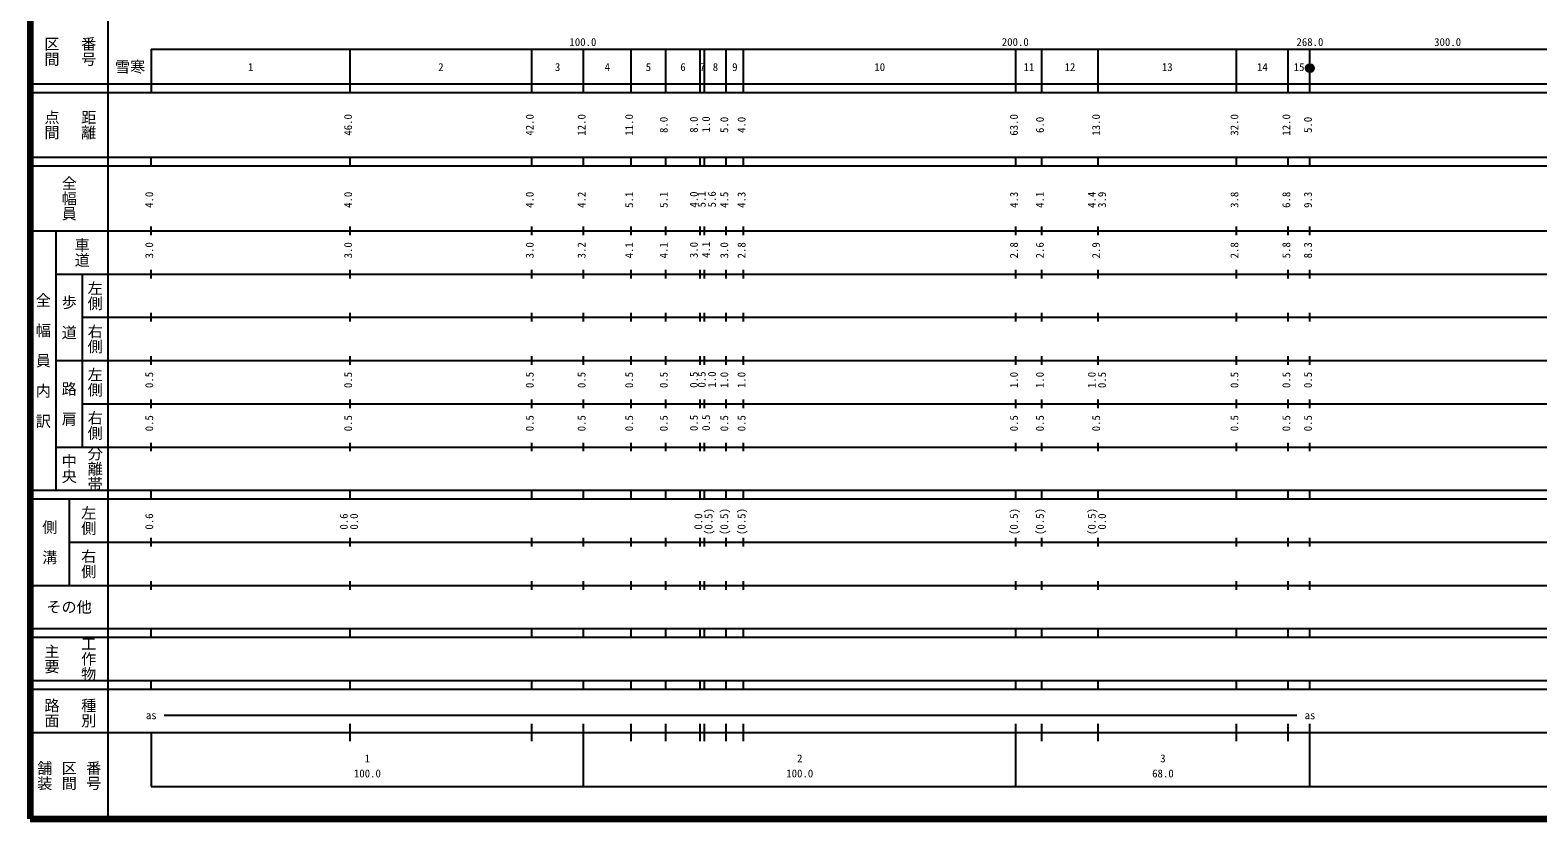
# Model space of a CAD drawing. Units: millimetres on the paper, enlarged 1000 times. Extents: x 40000 to 680000, y 20000 to 380000.
# Drawn here: x 40000 to 388715, y 20000 to 202409 of the extents above; entities that cross this region are included whole.
import ezdxf
from ezdxf.enums import TextEntityAlignment as Align

# ---------------------------------------------------------------- set-up
doc = ezdxf.new("R2010")
doc.units = ezdxf.units.MM
doc.header["$LTSCALE"] = 1000
for name, color, linetype, lineweight in [('M-TTL', 2, 'Continuous', 140), ('M-TTL-BAND', 7, 'Continuous', 25), ('M-TTL-LINE', 7, 'Continuous', 50)]:
    doc.layers.add(name, color=color, linetype=linetype, lineweight=lineweight)
doc.layers.add('M-TTL-TXT', color=7, linetype='Continuous')
doc.styles.add('@ＭＳ ゴシック', font='')
doc.styles.add('ＭＳ ゴシック', font='')
doc.styles.get('@ＭＳ ゴシック').set_extended_font_data('@MS Gothic')
doc.styles.get('ＭＳ ゴシック').set_extended_font_data('MS Gothic')

msp = doc.modelspace()

# ---------------------------------------------------------------- linework, layer by layer
at = {"layer": 'M-TTL'}
for p, q in [((40000, 380000), (40000, 20000)), ((40000, 20000), (680000, 20000))]:
    msp.add_line(p, q, dxfattribs=at)
at = {"layer": 'M-TTL-BAND'}
for p, q in [((58000, 370000), (58000, 20000)), ((68000, 198000), (579000, 198000)), ((68000, 198000), (68000, 188000)), ((114000, 188000), (114000, 198000)), ((156000, 188000), (156000, 198000)), ((168000, 188000), (168000, 198000)), ((179000, 188000), (179000, 198000)), ((187000, 188000), (187000, 198000)), ((195000, 188000), (195000, 198000)), ((196000, 188000), (196000, 198000)), ((201000, 188000), (201000, 198000)), ((205000, 188000), (205000, 198000)), ((268000, 188000), (268000, 198000)), ((274000, 188000), (274000, 198000)), ((287000, 188000), (287000, 198000)), ((319000, 188000), (319000, 198000)), ((331000, 188000), (331000, 198000)), ((336000, 188000), (336000, 198000)), ((40000, 190000), (579000, 190000)), ((40000, 188000), (579000, 188000)), ((40000, 173000), (579000, 173000)), ((40000, 171000), (579000, 171000)), ((68000, 171000), (68000, 173000)), ((114000, 171000), (114000, 173000)), ((156000, 171000), (156000, 173000)), ((168000, 171000), (168000, 173000)), ((179000, 171000), (179000, 173000)), ((187000, 171000), (187000, 173000)), ((195000, 171000), (195000, 173000)), ((196000, 171000), (196000, 173000)), ((201000, 171000), (201000, 173000)), ((205000, 171000), (205000, 173000)), ((268000, 171000), (268000, 173000)), ((274000, 171000), (274000, 173000)), ((287000, 171000), (287000, 173000)), ((319000, 171000), (319000, 173000)), ((331000, 171000), (331000, 173000)), ((336000, 171000), (336000, 173000)), ((68000, 155000), (68000, 157000)), ((114000, 155000), (114000, 157000)), ((156000, 155000), (156000, 157000)), ((168000, 155000), (168000, 157000)), ((179000, 155000), (179000, 157000)), ((187000, 155000), (187000, 157000)), ((195000, 155000), (195000, 157000)), ((196000, 155000), (196000, 157000)), ((201000, 155000), (201000, 157000)), ((205000, 155000), (205000, 157000)), ((268000, 155000), (268000, 157000)), ((274000, 155000), (274000, 157000)), ((287000, 155000), (287000, 157000)), ((319000, 155000), (319000, 157000)), ((331000, 155000), (331000, 157000)), ((336000, 155000), (336000, 157000)), ((40000, 156000), (579000, 156000)), ((46000, 96000), (46000, 156000)), ((68000, 145000), (68000, 147000)), ((114000, 145000), (114000, 147000)), ((156000, 145000), (156000, 147000)), ((168000, 145000), (168000, 147000)), ((179000, 145000), (179000, 147000)), ((187000, 145000), (187000, 147000)), ((195000, 145000), (195000, 147000)), ((196000, 145000), (196000, 147000)), ((201000, 145000), (201000, 147000)), ((205000, 145000), (205000, 147000)), ((268000, 145000), (268000, 147000)), ((274000, 145000), (274000, 147000)), ((287000, 145000), (287000, 147000)), ((319000, 145000), (319000, 147000)), ((331000, 145000), (331000, 147000)), ((336000, 145000), (336000, 147000)), ((46000, 146000), (579000, 146000)), ((52000, 146000), (52000, 106000)), ((52000, 136000), (579000, 136000)), ((68000, 135000), (68000, 137000)), ((114000, 135000), (114000, 137000)), ((156000, 135000), (156000, 137000)), ((168000, 135000), (168000, 137000)), ((179000, 135000), (179000, 137000)), ((187000, 135000), (187000, 137000)), ((195000, 135000), (195000, 137000)), ((196000, 135000), (196000, 137000)), ((201000, 135000), (201000, 137000)), ((205000, 135000), (205000, 137000)), ((268000, 135000), (268000, 137000)), ((274000, 135000), (274000, 137000)), ((287000, 135000), (287000, 137000)), ((319000, 135000), (319000, 137000)), ((331000, 135000), (331000, 137000)), ((336000, 135000), (336000, 137000)), ((46000, 126000), (579000, 126000)), ((68000, 125000), (68000, 127000)), ((114000, 125000), (114000, 127000)), ((156000, 125000), (156000, 127000)), ((168000, 125000), (168000, 127000)), ((179000, 125000), (179000, 127000)), ((187000, 125000), (187000, 127000)), ((195000, 125000), (195000, 127000)), ((196000, 125000), (196000, 127000)), ((201000, 125000), (201000, 127000)), ((205000, 125000), (205000, 127000)), ((268000, 125000), (268000, 127000)), ((274000, 125000), (274000, 127000)), ((287000, 125000), (287000, 127000)), ((319000, 125000), (319000, 127000)), ((331000, 125000), (331000, 127000)), ((336000, 125000), (336000, 127000)), ((52000, 116000), (579000, 116000)), ((68000, 115000), (68000, 117000)), ((114000, 115000), (114000, 117000)), ((156000, 115000), (156000, 117000)), ((168000, 115000), (168000, 117000)), ((179000, 115000), (179000, 117000)), ((187000, 115000), (187000, 117000)), ((195000, 115000), (195000, 117000)), ((196000, 115000), (196000, 117000)), ((201000, 115000), (201000, 117000)), ((205000, 115000), (205000, 117000)), ((268000, 115000), (268000, 117000)), ((274000, 115000), (274000, 117000)), ((287000, 115000), (287000, 117000)), ((319000, 115000), (319000, 117000)), ((331000, 115000), (331000, 117000)), ((336000, 115000), (336000, 117000)), ((46000, 106000), (579000, 106000)), ((68000, 105000), (68000, 107000)), ((114000, 105000), (114000, 107000)), ((156000, 105000), (156000, 107000)), ((168000, 105000), (168000, 107000)), ((179000, 105000), (179000, 107000)), ((187000, 105000), (187000, 107000)), ((195000, 105000), (195000, 107000)), ((196000, 105000), (196000, 107000)), ((201000, 105000), (201000, 107000)), ((205000, 105000), (205000, 107000)), ((268000, 105000), (268000, 107000)), ((274000, 105000), (274000, 107000)), ((287000, 105000), (287000, 107000)), ((319000, 105000), (319000, 107000)), ((331000, 105000), (331000, 107000)), ((336000, 105000), (336000, 107000)), ((40000, 96000), (579000, 96000)), ((68000, 94000), (68000, 96000)), ((114000, 94000), (114000, 96000)), ((156000, 94000), (156000, 96000)), ((168000, 94000), (168000, 96000)), ((179000, 94000), (179000, 96000)), ((187000, 94000), (187000, 96000)), ((195000, 94000), (195000, 96000)), ((196000, 94000), (196000, 96000)), ((201000, 94000), (201000, 96000)), ((205000, 94000), (205000, 96000)), ((268000, 94000), (268000, 96000)), ((274000, 94000), (274000, 96000)), ((287000, 94000), (287000, 96000)), ((319000, 94000), (319000, 96000)), ((331000, 94000), (331000, 96000)), ((336000, 94000), (336000, 96000)), ((40000, 94000), (579000, 94000)), ((49000, 94000), (49000, 74000)), ((49000, 84000), (579000, 84000)), ((68000, 83000), (68000, 85000)), ((114000, 83000), (114000, 85000)), ((156000, 83000), (156000, 85000)), ((168000, 83000), (168000, 85000)), ((179000, 83000), (179000, 85000)), ((187000, 83000), (187000, 85000)), ((195000, 83000), (195000, 85000)), ((196000, 83000), (196000, 85000)), ((201000, 83000), (201000, 85000)), ((205000, 83000), (205000, 85000)), ((268000, 83000), (268000, 85000)), ((274000, 83000), (274000, 85000)), ((287000, 83000), (287000, 85000)), ((319000, 83000), (319000, 85000)), ((331000, 83000), (331000, 85000)), ((336000, 83000), (336000, 85000)), ((40000, 74000), (579000, 74000)), ((68000, 73000), (68000, 75000)), ((114000, 73000), (114000, 75000)), ((156000, 73000), (156000, 75000)), ((168000, 73000), (168000, 75000)), ((179000, 73000), (179000, 75000)), ((187000, 73000), (187000, 75000)), ((195000, 73000), (195000, 75000)), ((196000, 73000), (196000, 75000)), ((201000, 73000), (201000, 75000)), ((205000, 73000), (205000, 75000)), ((268000, 73000), (268000, 75000)), ((274000, 73000), (274000, 75000)), ((287000, 73000), (287000, 75000)), ((319000, 73000), (319000, 75000)), ((331000, 73000), (331000, 75000)), ((336000, 73000), (336000, 75000)), ((40000, 64000), (579000, 64000)), ((68000, 62000), (68000, 64000)), ((114000, 62000), (114000, 64000)), ((156000, 62000), (156000, 64000)), ((168000, 62000), (168000, 64000)), ((179000, 62000), (179000, 64000)), ((187000, 62000), (187000, 64000)), ((195000, 62000), (195000, 64000)), ((196000, 62000), (196000, 64000)), ((201000, 62000), (201000, 64000)), ((205000, 62000), (205000, 64000)), ((268000, 62000), (268000, 64000)), ((274000, 62000), (274000, 64000)), ((287000, 62000), (287000, 64000)), ((319000, 62000), (319000, 64000)), ((331000, 62000), (331000, 64000)), ((336000, 62000), (336000, 64000)), ((40000, 62000), (579000, 62000)), ((40000, 52000), (579000, 52000)), ((40000, 50000), (579000, 50000)), ((68000, 50000), (68000, 52000)), ((114000, 50000), (114000, 52000)), ((156000, 50000), (156000, 52000)), ((168000, 50000), (168000, 52000)), ((179000, 50000), (179000, 52000)), ((187000, 50000), (187000, 52000)), ((195000, 50000), (195000, 52000)), ((196000, 50000), (196000, 52000)), ((201000, 50000), (201000, 52000)), ((205000, 50000), (205000, 52000)), ((268000, 50000), (268000, 52000)), ((274000, 50000), (274000, 52000)), ((287000, 50000), (287000, 52000)), ((319000, 50000), (319000, 52000)), ((331000, 50000), (331000, 52000)), ((336000, 50000), (336000, 52000)), ((71000, 44000), (333000, 44000)), ((114000, 38000), (114000, 42000)), ((156000, 38000), (156000, 42000)), ((168000, 27500), (168000, 42000)), ((179000, 38000), (179000, 42000)), ((187000, 38000), (187000, 42000)), ((195000, 38000), (195000, 42000)), ((196000, 38000), (196000, 42000)), ((201000, 38000), (201000, 42000)), ((205000, 38000), (205000, 42000)), ((268000, 27500), (268000, 42000)), ((274000, 38000), (274000, 42000)), ((287000, 38000), (287000, 42000)), ((319000, 38000), (319000, 42000)), ((331000, 38000), (331000, 42000)), ((336000, 27500), (336000, 42000)), ((40000, 40000), (579000, 40000)), ((68000, 40000), (68000, 27500)), ((68000, 27500), (579000, 27500))]:
    msp.add_line(p, q, dxfattribs=at)
at = {"layer": 'M-TTL-LINE', "lineweight": 13}
for centre, radius in [((336011, 193604), 1005), ((336001, 193604), 780), ((336000, 193581), 619), ((335982, 193604), 444), ((336001, 193613), 270)]:
    msp.add_circle(centre, radius, dxfattribs=at)

# ---------------------------------------------------------------- texts
at = {"layer": 'M-TTL-BAND', "style": '@ＭＳ ゴシック'}
for s, p in [('区間', (45000, 197500)), ('番号', (53500, 197500)), ('点間', (45000, 180500)), ('距離', (53500, 180500)), ('全幅員', (49000, 163500)), ('車道', (52000, 151000)), ('左側', (55000, 141000)), ('全\u3000幅\u3000員\u3000内\u3000訳', (43000, 126000)), ('歩\u3000道', (49000, 136000)), ('右側', (55000, 131000)), ('左側', (55000, 121000)), ('路\u3000肩', (49000, 116000)), ('右側', (55000, 111000)), ('分離帯', (55000, 101000)), ('中央', (49000, 101000)), ('左側', (53500, 89000)), ('側\u3000溝', (44500, 84000)), ('右側', (53500, 79000)), ('主要', (45000, 57000)), ('工作物', (53500, 57000)), ('路面', (45000, 44500)), ('種別', (53500, 44500)), ('舗装', (43333, 30000)), ('区間', (49000, 30000)), ('番号', (54667, 30000))]:
    msp.add_text(s, height=2566, rotation=270, dxfattribs=at).set_placement(p, align=Align.MIDDLE_CENTER)
at = {"layer": 'M-TTL-BAND', "style": 'ＭＳ ゴシック'}
for s, p in [('100.0', (167844, 198195)), ('200.0', (267844, 198195)), ('268.0', (336000, 198195)), ('300.0', (367844, 198195)), ('1', (91000, 192405)), ('2', (135000, 192405)), ('3', (162000, 192405)), ('4', (173500, 192405)), ('5', (183000, 192405)), ('6', (191000, 192405)), ('7', (195500, 192405)), ('8', (198500, 192405)), ('9', (203000, 192405)), ('10', (236500, 192405)), ('11', (271000, 192405)), ('12', (280500, 192405)), ('13', (303000, 192405)), ('14', (325000, 192405)), ('15', (333500, 192405)), ('as', (68000, 42500)), ('as', (336000, 42500)), ('2', (218000, 32523)), ('3', (302000, 32523)), ('100.0', (118000, 29033)), ('1', (118000, 32523)), ('100.0', (218000, 29033)), ('68.0', (302000, 29033))]:
    msp.add_text(s, height=1833, dxfattribs=at).set_placement(p, align=Align.BOTTOM_CENTER)
for s, p in [('46.0', (115000, 180500)), ('42.0', (157000, 180500)), ('12.0', (169000, 180500)), ('11.0', (180000, 180500)), ('8.0', (188000, 180500)), ('8.0', (194968, 180557)), ('1.0', (197784, 180612)), ('5.0', (202000, 180500)), ('4.0', (206000, 180500)), ('63.0', (269000, 180500)), ('6.0', (275000, 180500)), ('13.0', (288000, 180500)), ('32.0', (320000, 180500)), ('12.0', (332000, 180500)), ('5.0', (337000, 180500)), ('4.0', (69000, 163174)), ('4.0', (115000, 163174)), ('4.0', (157000, 163174)), ('4.2', (169000, 163174)), ('5.1', (180000, 163174)), ('5.1', (188000, 163174)), ('4.0', (194968, 163231)), ('5.1', (196784, 163286)), ('5.6', (199154, 163286)), ('4.5', (202000, 163174)), ('4.3', (206000, 163174)), ('4.3', (269000, 163174)), ('4.1', (275000, 163174)), ('4.4', (287000, 163174)), ('3.9', (289370, 163174)), ('3.8', (320000, 163174)), ('6.8', (332000, 163174)), ('9.3', (337000, 163174)), ('3.0', (69000, 151500)), ('3.0', (115000, 151500)), ('3.0', (157000, 151500)), ('3.2', (169000, 151500)), ('4.1', (180000, 151500)), ('4.1', (188000, 151500)), ('3.0', (194968, 151557)), ('4.1', (197784, 151612)), ('3.0', (202000, 151500)), ('2.8', (206000, 151500)), ('2.8', (269000, 151500)), ('2.6', (275000, 151500)), ('2.9', (288000, 151500)), ('2.8', (320000, 151500)), ('5.8', (332000, 151500)), ('8.3', (337000, 151500)), ('0.5', (69000, 121500)), ('0.5', (115000, 121500)), ('0.5', (157000, 121500)), ('0.5', (169000, 121500)), ('0.5', (180000, 121500)), ('0.5', (188000, 121500)), ('0.5', (194968, 121557)), ('0.5', (196784, 121612)), ('1.0', (199154, 121612)), ('1.0', (202000, 121500)), ('1.0', (206000, 121500)), ('1.0', (269000, 121500)), ('1.0', (275000, 121500)), ('1.0', (287000, 121500)), ('0.5', (289370, 121500)), ('0.5', (320000, 121500)), ('0.5', (332000, 121500)), ('0.5', (337000, 121500)), ('0.5', (69000, 111500)), ('0.5', (115000, 111500)), ('0.5', (157000, 111500)), ('0.5', (169000, 111500)), ('0.5', (180000, 111500)), ('0.5', (188000, 111500)), ('0.5', (194968, 111557)), ('0.5', (197784, 111612)), ('0.5', (202000, 111500)), ('0.5', (206000, 111500)), ('0.5', (269000, 111500)), ('0.5', (275000, 111500)), ('0.5', (288000, 111500)), ('0.5', (320000, 111500)), ('0.5', (332000, 111500)), ('0.5', (337000, 111500)), ('(0.5)', (198370, 88764)), ('(0.5)', (202000, 88764)), ('(0.5)', (206000, 88764)), ('(0.5)', (269000, 88764)), ('(0.5)', (275000, 88764)), ('(0.5)', (287000, 88764)), ('0.6', (69000, 88764)), ('0.6', (114000, 88764)), ('0.0', (116370, 88764)), ('0.0', (196000, 88764)), ('0.0', (289370, 88764))]:
    msp.add_text(s, height=1833, rotation=90, dxfattribs=at).set_placement(p, align=Align.BOTTOM_CENTER)
msp.add_text('その他', height=2566, dxfattribs=at).set_placement((49000, 69000), align=Align.MIDDLE_CENTER)
at = {"layer": 'M-TTL-TXT', "style": 'ＭＳ ゴシック'}
msp.add_text('雪寒', height=2566, dxfattribs=at).set_placement((63123, 193923), align=Align.MIDDLE_CENTER)

doc.saveas('drawing.dxf')
